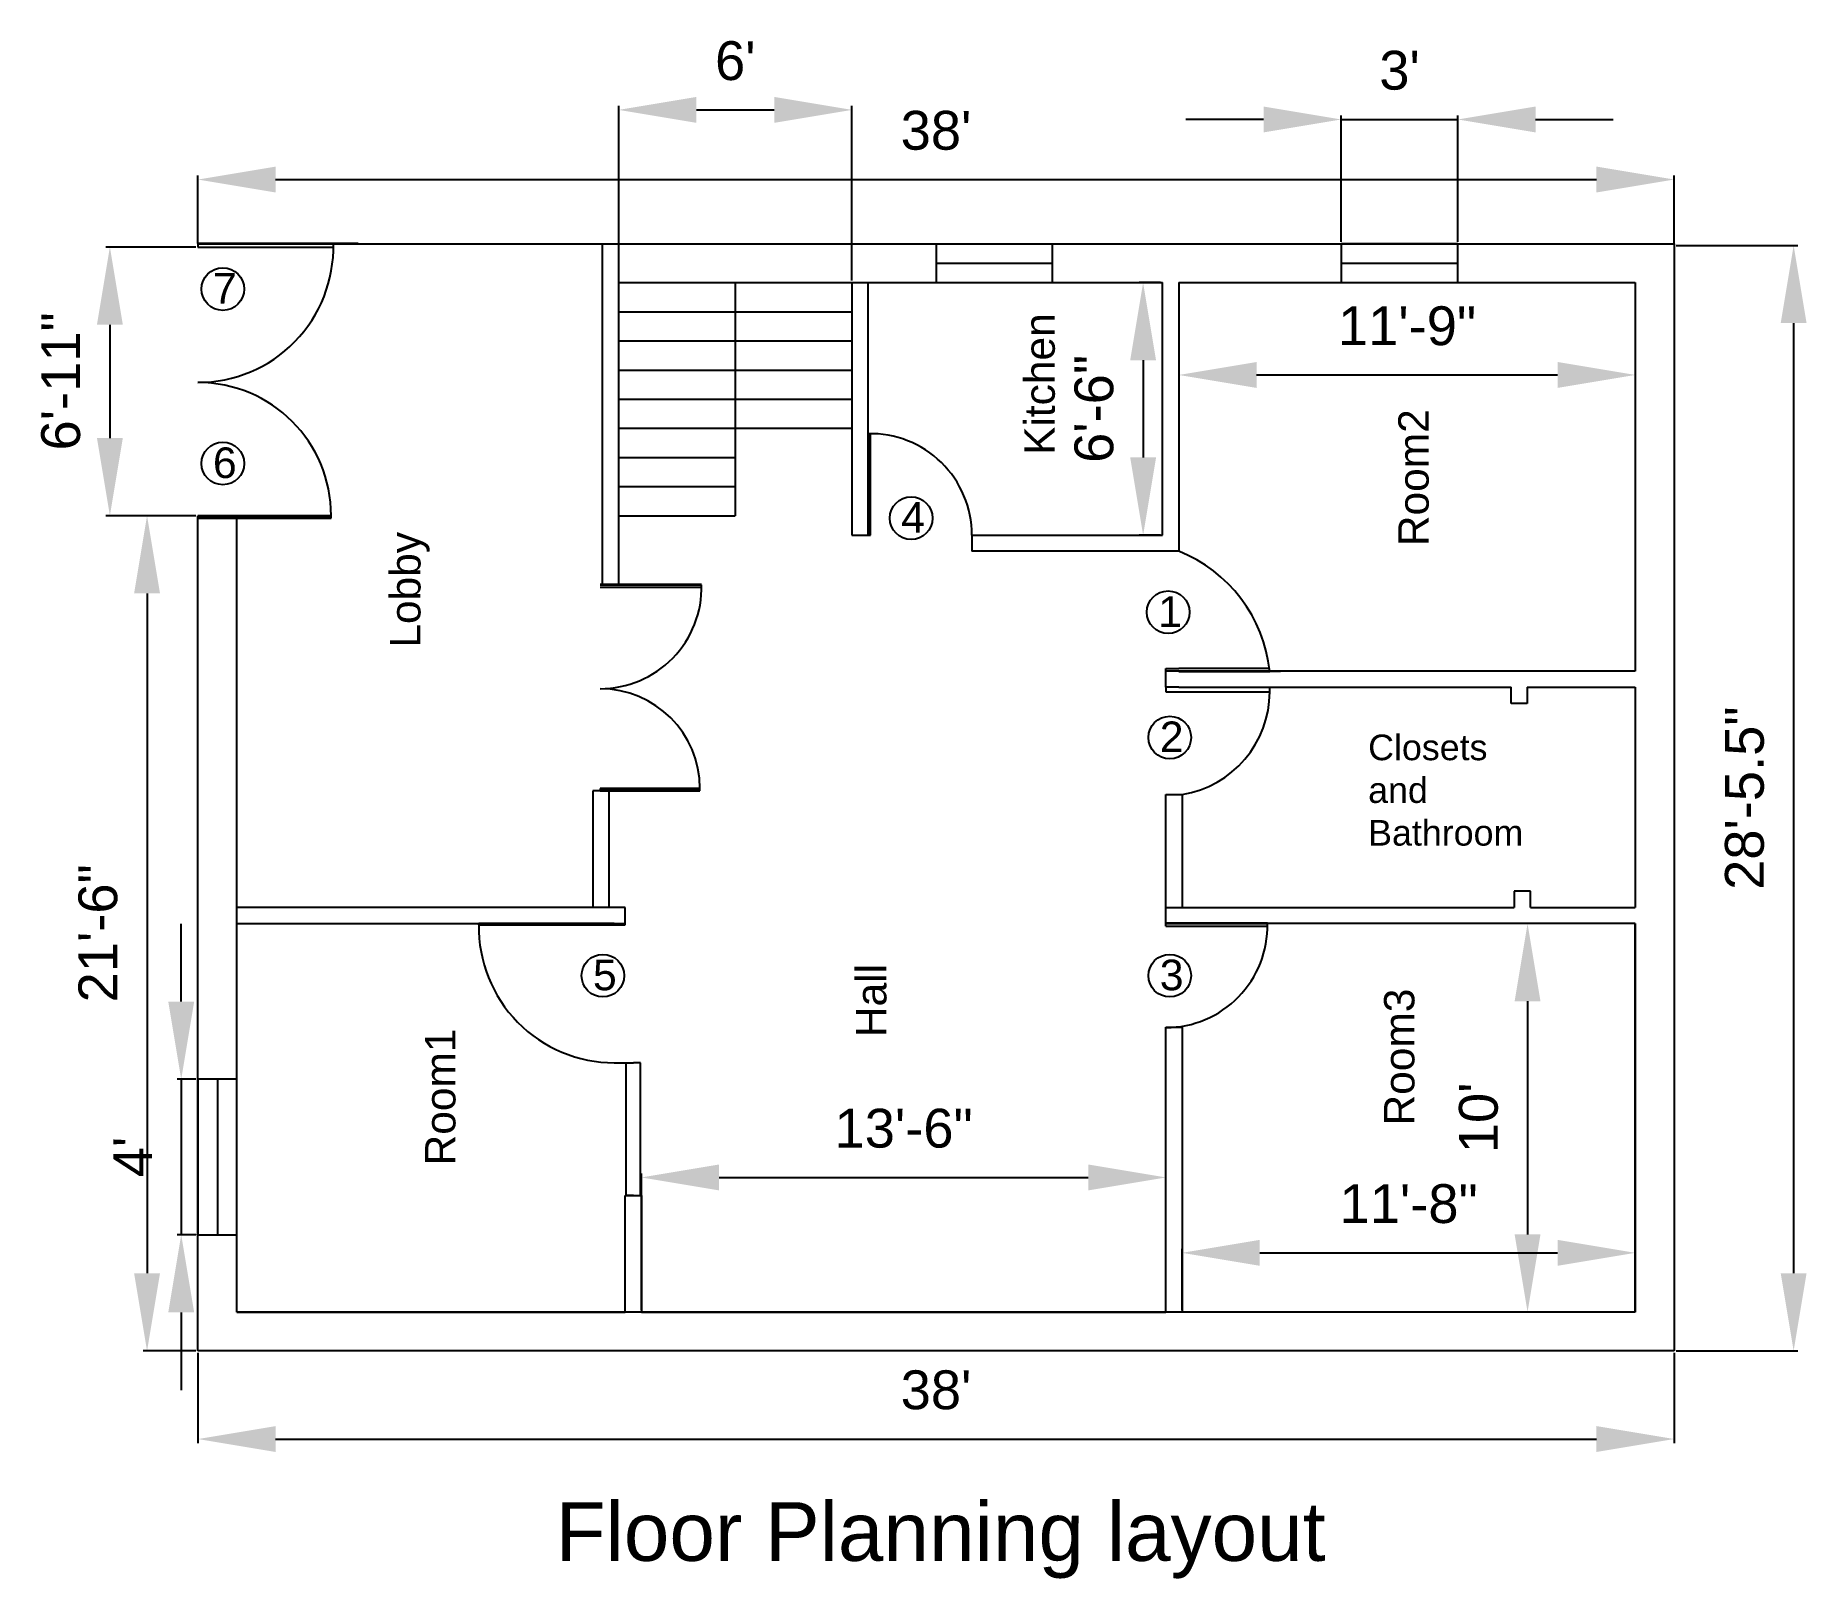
# Model space of a CAD drawing. Header units: feet. Extents: x 1119 to 1666, y 1870 to 2347.
import ezdxf

# ---------------------------------------------------------------- set-up
doc = ezdxf.new("R2010")
doc.units = ezdxf.units.FT
doc.styles.get("Standard").update_dxf_attribs({"font": 'arial.ttf'})
doc.dimstyles.new('ISO-25', dxfattribs={"dimtxt": 12, "dimasz": 24, "dimexe": 1.25, "dimexo": 0.625, "dimgap": 9, "dimtad": 1, "dimlunit": 3, "dimtxsty": 'Standard', "dimcen": 2.5, "dimadec": 0, "dimazin": 0, "dimtfac": 1, "dimtmove": 0, "dimatfit": 3, "dimfxl": 1, "dimarcsym": 0})

# ---------------------------------------------------------------- blocks, each defined once
blk = doc.blocks.new('*D1')
at = {"color": 0, "lineweight": -2, "transparency": 16777216}
for p, q in [((1169.24, 2282.27), (1169.24, 2303.24)), ((1193.24, 2301.99), (1601.24, 2301.99)), ((1625.24, 2282.27), (1625.24, 2303.24))]:
    blk.add_line(p, q, dxfattribs=at)
at = {"color": 0, "transparency": 16777216}
for points in [[(1193.24, 2305.99), (1193.24, 2297.99), (1169.24, 2301.99)], [(1601.24, 2305.99), (1601.24, 2297.99), (1625.24, 2301.99)]]:
    blk.add_solid(points, dxfattribs=at)
at = {"layer": 'Defpoints', "color": 0, "transparency": 16777216}
for p in [(1625.24, 2301.99), (1169.24, 2281.65), (1625.24, 2281.65)]:
    blk.add_point(p, dxfattribs=at)
at = {"color": 0, "transparency": 16777216, "insert": (1397.24, 2317.12), "char_height": 12, "attachment_point": 5}
blk.add_mtext("38'", dxfattribs=at)
blk = doc.blocks.new('*D2')
at = {"color": 0, "lineweight": -2, "transparency": 16777216}
for p, q in [((1625.87, 2281.65), (1663.4, 2281.65)), ((1662.15, 2257.65), (1662.15, 1964.15)), ((1625.87, 1940.15), (1663.4, 1940.15))]:
    blk.add_line(p, q, dxfattribs=at)
at = {"color": 0, "transparency": 16777216}
for points in [[(1658.15, 2257.65), (1666.15, 2257.65), (1662.15, 2281.65)], [(1658.15, 1964.15), (1666.15, 1964.15), (1662.15, 1940.15)]]:
    blk.add_solid(points, dxfattribs=at)
at = {"layer": 'Defpoints', "color": 0, "transparency": 16777216}
for p in [(1625.24, 2281.65), (1625.24, 1940.15), (1662.15, 1940.15)]:
    blk.add_point(p, dxfattribs=at)
at = {"color": 0, "transparency": 16777216, "insert": (1647.02, 2110.9), "char_height": 12, "attachment_point": 5, "rotation": 90}
blk.add_mtext('28\'-5.5"', dxfattribs=at)
blk = doc.blocks.new('*D3')
at = {"color": 0, "lineweight": -2, "transparency": 16777216}
for p, q in [((1169.24, 1939.52), (1169.24, 1911.67)), ((1625.24, 1939.52), (1625.24, 1911.67)), ((1193.24, 1912.92), (1601.24, 1912.92))]:
    blk.add_line(p, q, dxfattribs=at)
at = {"color": 0, "transparency": 16777216}
for points in [[(1193.24, 1916.92), (1193.24, 1908.92), (1169.24, 1912.92)], [(1601.24, 1916.92), (1601.24, 1908.92), (1625.24, 1912.92)]]:
    blk.add_solid(points, dxfattribs=at)
at = {"layer": 'Defpoints', "color": 0, "transparency": 16777216}
for p in [(1169.24, 1940.15), (1625.24, 1940.15), (1625.24, 1912.92)]:
    blk.add_point(p, dxfattribs=at)
at = {"color": 0, "transparency": 16777216, "insert": (1397.24, 1928.05), "char_height": 12, "attachment_point": 5}
blk.add_mtext("38'", dxfattribs=at)
blk = doc.blocks.new('*D4')
at = {"color": 0, "lineweight": -2, "transparency": 16777216}
for p, q in [((1168.62, 2198.15), (1152.28, 2198.15)), ((1153.53, 2174.15), (1153.53, 1964.15)), ((1168.62, 1940.15), (1152.28, 1940.15))]:
    blk.add_line(p, q, dxfattribs=at)
at = {"color": 0, "transparency": 16777216}
for points in [[(1149.53, 2174.15), (1157.53, 2174.15), (1153.53, 2198.15)], [(1149.53, 1964.15), (1157.53, 1964.15), (1153.53, 1940.15)]]:
    blk.add_solid(points, dxfattribs=at)
at = {"layer": 'Defpoints', "color": 0, "transparency": 16777216}
for p in [(1169.24, 2198.15), (1153.53, 1940.15), (1169.24, 1940.15)]:
    blk.add_point(p, dxfattribs=at)
at = {"color": 0, "transparency": 16777216, "insert": (1138.41, 2069.15), "char_height": 12, "attachment_point": 5, "rotation": 90}
blk.add_mtext('21\'-6"', dxfattribs=at)
blk = doc.blocks.new('*D5')
at = {"color": 0, "lineweight": -2, "transparency": 16777216}
for p, q in [((1164.08, 2048.05), (1164.08, 2072.05)), ((1168.62, 2024.05), (1162.83, 2024.05)), ((1164.08, 2024.05), (1164.08, 1976.05)), ((1168.62, 1976.05), (1162.83, 1976.05)), ((1164.08, 1952.05), (1164.08, 1928.05))]:
    blk.add_line(p, q, dxfattribs=at)
at = {"color": 0, "transparency": 16777216}
for points in [[(1160.08, 2048.05), (1168.08, 2048.05), (1164.08, 2024.05)], [(1160.08, 1952.05), (1168.08, 1952.05), (1164.08, 1976.05)]]:
    blk.add_solid(points, dxfattribs=at)
at = {"layer": 'Defpoints', "color": 0, "transparency": 16777216}
for p in [(1169.24, 2024.05), (1164.08, 1976.05), (1169.24, 1976.05)]:
    blk.add_point(p, dxfattribs=at)
at = {"color": 0, "transparency": 16777216, "insert": (1149.08, 2000.05), "char_height": 12, "attachment_point": 5, "rotation": 90}
blk.add_mtext("4'", dxfattribs=at)
blk = doc.blocks.new('*D6')
at = {"color": 0, "lineweight": -2, "transparency": 16777216}
for p, q in [((1168.62, 2281.15), (1140.8, 2281.15)), ((1142.05, 2257.15), (1142.05, 2222.15)), ((1168.62, 2198.15), (1140.8, 2198.15))]:
    blk.add_line(p, q, dxfattribs=at)
at = {"color": 0, "transparency": 16777216}
for points in [[(1138.05, 2257.15), (1146.05, 2257.15), (1142.05, 2281.15)], [(1138.05, 2222.15), (1146.05, 2222.15), (1142.05, 2198.15)]]:
    blk.add_solid(points, dxfattribs=at)
at = {"layer": 'Defpoints', "color": 0, "transparency": 16777216}
for p in [(1169.24, 2281.15), (1142.05, 2198.15), (1169.24, 2198.15)]:
    blk.add_point(p, dxfattribs=at)
at = {"color": 0, "transparency": 16777216, "insert": (1126.92, 2239.65), "char_height": 12, "attachment_point": 5, "rotation": 90}
blk.add_mtext('6\'-11"', dxfattribs=at)
blk = doc.blocks.new('*D7')
at = {"color": 0, "lineweight": -2, "transparency": 16777216}
for p, q in [((1299.24, 2270.77), (1299.24, 2324.76)), ((1323.24, 2323.51), (1347.24, 2323.51)), ((1371.24, 2270.77), (1371.24, 2324.76))]:
    blk.add_line(p, q, dxfattribs=at)
at = {"color": 0, "transparency": 16777216}
for points in [[(1323.24, 2327.51), (1323.24, 2319.51), (1299.24, 2323.51)], [(1347.24, 2327.51), (1347.24, 2319.51), (1371.24, 2323.51)]]:
    blk.add_solid(points, dxfattribs=at)
at = {"layer": 'Defpoints', "color": 0, "transparency": 16777216}
for p in [(1371.24, 2323.51), (1299.24, 2270.15), (1371.24, 2270.15)]:
    blk.add_point(p, dxfattribs=at)
at = {"color": 0, "transparency": 16777216, "insert": (1335.24, 2338.64), "char_height": 12, "attachment_point": 5}
blk.add_mtext("6'", dxfattribs=at)
blk = doc.blocks.new('*D8')
at = {"color": 0, "lineweight": -2, "transparency": 16777216}
for p, q in [((1473.24, 1952.77), (1473.24, 1971.69)), ((1497.24, 1970.44), (1589.24, 1970.44)), ((1613.24, 1952.77), (1613.24, 1971.69))]:
    blk.add_line(p, q, dxfattribs=at)
at = {"color": 0, "transparency": 16777216}
for points in [[(1497.24, 1974.44), (1497.24, 1966.44), (1473.24, 1970.44)], [(1589.24, 1974.44), (1589.24, 1966.44), (1613.24, 1970.44)]]:
    blk.add_solid(points, dxfattribs=at)
at = {"layer": 'Defpoints', "color": 0, "transparency": 16777216}
for p in [(1613.24, 1970.44), (1473.24, 1952.15), (1613.24, 1952.15)]:
    blk.add_point(p, dxfattribs=at)
at = {"color": 0, "transparency": 16777216, "insert": (1543.24, 1985.56), "char_height": 12, "attachment_point": 5}
blk.add_mtext('11\'-8"', dxfattribs=at)
blk = doc.blocks.new('*D9')
at = {"color": 0, "lineweight": -2, "transparency": 16777216}
for p, q in [((1612.62, 2072.15), (1578.71, 2072.15)), ((1579.96, 2048.15), (1579.96, 1976.15)), ((1612.62, 1952.15), (1578.71, 1952.15))]:
    blk.add_line(p, q, dxfattribs=at)
at = {"color": 0, "transparency": 16777216}
for points in [[(1575.96, 2048.15), (1583.96, 2048.15), (1579.96, 2072.15)], [(1575.96, 1976.15), (1583.96, 1976.15), (1579.96, 1952.15)]]:
    blk.add_solid(points, dxfattribs=at)
at = {"layer": 'Defpoints', "color": 0, "transparency": 16777216}
for p in [(1613.24, 2072.15), (1579.96, 1952.15), (1613.24, 1952.15)]:
    blk.add_point(p, dxfattribs=at)
at = {"color": 0, "transparency": 16777216, "insert": (1564.84, 2012.15), "char_height": 12, "attachment_point": 5, "rotation": 90}
blk.add_mtext("10'", dxfattribs=at)
blk = doc.blocks.new('*D10')
at = {"color": 0, "lineweight": -2, "transparency": 16777216}
for p, q in [((1472.24, 2269.52), (1472.24, 2240.38)), ((1613.24, 2269.52), (1613.24, 2240.38)), ((1496.24, 2241.63), (1589.24, 2241.63))]:
    blk.add_line(p, q, dxfattribs=at)
at = {"color": 0, "transparency": 16777216}
for points in [[(1496.24, 2245.63), (1496.24, 2237.63), (1472.24, 2241.63)], [(1589.24, 2245.63), (1589.24, 2237.63), (1613.24, 2241.63)]]:
    blk.add_solid(points, dxfattribs=at)
at = {"layer": 'Defpoints', "color": 0, "transparency": 16777216}
for p in [(1472.24, 2270.15), (1613.24, 2270.15), (1613.24, 2241.63)]:
    blk.add_point(p, dxfattribs=at)
at = {"color": 0, "transparency": 16777216, "insert": (1542.74, 2256.75), "char_height": 12, "attachment_point": 5}
blk.add_mtext('11\'-9"', dxfattribs=at)
blk = doc.blocks.new('*D11')
at = {"color": 0, "lineweight": -2, "transparency": 16777216}
for p, q in [((1498.42, 2320.55), (1474.42, 2320.55)), ((1522.42, 2282.77), (1522.42, 2321.8)), ((1522.42, 2320.55), (1558.42, 2320.55)), ((1558.42, 2282.77), (1558.42, 2321.8)), ((1582.42, 2320.55), (1606.42, 2320.55))]:
    blk.add_line(p, q, dxfattribs=at)
at = {"color": 0, "transparency": 16777216}
for points in [[(1498.42, 2324.55), (1498.42, 2316.55), (1522.42, 2320.55)], [(1582.42, 2324.55), (1582.42, 2316.55), (1558.42, 2320.55)]]:
    blk.add_solid(points, dxfattribs=at)
at = {"layer": 'Defpoints', "color": 0, "transparency": 16777216}
for p in [(1558.42, 2320.55), (1522.42, 2282.15), (1558.42, 2282.15)]:
    blk.add_point(p, dxfattribs=at)
at = {"color": 0, "transparency": 16777216, "insert": (1540.42, 2335.68), "char_height": 12, "attachment_point": 5}
blk.add_mtext("3'", dxfattribs=at)
blk = doc.blocks.new('*D12')
at = {"color": 0, "lineweight": -2, "transparency": 16777216}
for p, q in [((1306.24, 1952.77), (1306.24, 1994.98)), ((1330.24, 1993.73), (1444.24, 1993.73)), ((1468.24, 1952.77), (1468.24, 1994.98))]:
    blk.add_line(p, q, dxfattribs=at)
at = {"color": 0, "transparency": 16777216}
for points in [[(1330.24, 1997.73), (1330.24, 1989.73), (1306.24, 1993.73)], [(1444.24, 1997.73), (1444.24, 1989.73), (1468.24, 1993.73)]]:
    blk.add_solid(points, dxfattribs=at)
at = {"layer": 'Defpoints', "color": 0, "transparency": 16777216}
for p in [(1468.24, 1993.73), (1306.24, 1952.15), (1468.24, 1952.15)]:
    blk.add_point(p, dxfattribs=at)
at = {"color": 0, "transparency": 16777216, "insert": (1387.24, 2008.86), "char_height": 12, "attachment_point": 5}
blk.add_mtext('13\'-6"', dxfattribs=at)
blk = doc.blocks.new('*D13')
at = {"color": 0, "lineweight": -2, "transparency": 16777216}
for p, q in [((1466.62, 2270.15), (1459.96, 2270.15)), ((1461.21, 2246.15), (1461.21, 2216.15)), ((1466.62, 2192.15), (1459.96, 2192.15))]:
    blk.add_line(p, q, dxfattribs=at)
at = {"color": 0, "transparency": 16777216}
for points in [[(1457.21, 2246.15), (1465.21, 2246.15), (1461.21, 2270.15)], [(1457.21, 2216.15), (1465.21, 2216.15), (1461.21, 2192.15)]]:
    blk.add_solid(points, dxfattribs=at)
at = {"layer": 'Defpoints', "color": 0, "transparency": 16777216}
for p in [(1467.24, 2270.15), (1461.21, 2192.15), (1467.24, 2192.15)]:
    blk.add_point(p, dxfattribs=at)
at = {"color": 0, "transparency": 16777216, "insert": (1446.08, 2231.15), "char_height": 12, "attachment_point": 5, "rotation": 90}
blk.add_mtext('6\'-6"', dxfattribs=at)

msp = doc.modelspace()

# ---------------------------------------------------------------- linework, layer by layer
at = {"lineweight": 35}
for p, q in [((1218.705, 2282.148), (1169.242, 2282.148)), ((1376.242, 2223.482), (1376.242, 2192.148)), ((1169.242, 2198.148), (1210.395, 2198.148)), ((1324.823, 2176.811), (1293.489, 2176.811)), ((1472.242, 2150.148), (1500.311, 2150.148)), ((1293.489, 2113.897), (1324.311, 2113.897)), ((1499.584, 2072.145), (1468.25, 2072.145))]:
    msp.add_line(p, q, dxfattribs=at)
for p, q in [((1218.705, 2282.148), (1169.242, 2282.148)), ((1169.242, 2282.148), (1218.705, 2282.148)), ((1218.705, 2282.148), (1169.242, 2282.148)), ((1169.242, 2282.148), (1218.705, 2282.148)), ((1218.705, 2282.148), (1169.242, 2282.148)), ((1169.242, 2282.148), (1625.242, 2282.148)), ((1169.242, 2282.148), (1169.242, 2281.148)), ((1294.242, 2176.811), (1294.242, 2282.148)), ((1299.242, 2176.811), (1299.242, 2282.148)), ((1397.242, 2282.148), (1397.242, 2270.148)), ((1433.242, 2270.148), (1433.242, 2282.148)), ((1558.423, 2282.148), (1522.423, 2282.148)), ((1522.423, 2282.148), (1522.423, 2270.148)), ((1558.423, 2270.148), (1558.423, 2282.148)), ((1625.242, 2282.148), (1625.242, 1940.148)), ((1169.242, 2281.148), (1211.09, 2281.148)), ((1397.242, 2276.148), (1433.242, 2276.148)), ((1522.423, 2276.148), (1558.423, 2276.148)), ((1299.242, 2270.148), (1467.242, 2270.148)), ((1299.242, 2270.148), (1371.242, 2270.148)), ((1299.242, 2270.148), (1371.242, 2270.148)), ((1299.242, 2270.148), (1335.242, 2270.148)), ((1335.242, 2270.148), (1335.242, 2198.148)), ((1371.242, 2270.148), (1371.242, 2192.148)), ((1376.242, 2192.148), (1376.242, 2270.148)), ((1376.242, 2270.148), (1467.242, 2270.148)), ((1397.242, 2270.148), (1433.242, 2270.148)), ((1467.242, 2192.148), (1467.242, 2270.148)), ((1472.242, 2270.148), (1472.242, 2192.148)), ((1472.242, 2270.148), (1613.242, 2270.148)), ((1522.423, 2270.148), (1558.423, 2270.148)), ((1613.242, 2270.148), (1613.242, 2150.148)), ((1613.242, 2270.148), (1613.242, 2150.148)), ((1299.242, 2261.148), (1371.242, 2261.148)), ((1299.242, 2252.148), (1371.242, 2252.148)), ((1299.242, 2243.148), (1371.242, 2243.148)), ((1299.242, 2234.148), (1371.242, 2234.148)), ((1299.242, 2225.148), (1371.242, 2225.148)), ((1376.242, 2223.482), (1376.242, 2192.148)), ((1376.242, 2192.148), (1376.242, 2223.482)), ((1376.242, 2223.482), (1376.242, 2192.148)), ((1376.242, 2192.148), (1376.242, 2223.482)), ((1376.242, 2223.482), (1376.242, 2192.148)), ((1376.991, 2192.148), (1376.991, 2223.491)), ((1299.242, 2216.148), (1335.242, 2216.148)), ((1299.242, 2207.148), (1335.242, 2207.148)), ((1169.242, 1940.148), (1169.242, 2198.148)), ((1169.242, 2198.148), (1169.242, 2197.368)), ((1169.242, 2197.368), (1210.387, 2197.368)), ((1181.242, 1952.148), (1181.242, 2198.148)), ((1181.242, 2198.148), (1210.395, 2198.148)), ((1210.387, 2197.368), (1210.387, 2198.148)), ((1299.242, 2198.148), (1335.242, 2198.148)), ((1371.242, 2192.148), (1376.991, 2192.148)), ((1408.334, 2192.148), (1467.242, 2192.148)), ((1408.334, 2192.148), (1408.334, 2187.148)), ((1472.242, 2192.148), (1472.242, 2187.148)), ((1472.242, 2187.148), (1408.334, 2187.148)), ((1472.242, 2187.148), (1467.242, 2187.148)), ((1324.823, 2176.811), (1293.489, 2176.811)), ((1293.489, 2176.811), (1324.823, 2176.811)), ((1324.823, 2176.811), (1293.489, 2176.811)), ((1293.489, 2176.811), (1324.823, 2176.811)), ((1324.823, 2176.811), (1293.489, 2176.811)), ((1293.489, 2176.062), (1324.832, 2176.062)), ((1468.25, 2145.148), (1468.25, 2150.928)), ((1468.25, 2150.928), (1472.242, 2150.928)), ((1472.242, 2150.148), (1468.25, 2150.148)), ((1500.221, 2150.928), (1472.242, 2150.928)), ((1613.242, 2150.148), (1472.242, 2150.148)), ((1478.477, 2150.148), (1503.64, 2150.148)), ((1472.242, 2145.148), (1468.25, 2145.148)), ((1468.25, 2145.148), (1468.25, 2143.727)), ((1472.242, 2145.148), (1574.859, 2145.148)), ((1500.311, 2143.727), (1500.311, 2145.148)), ((1574.859, 2140.148), (1574.859, 2145.148)), ((1579.859, 2145.148), (1579.859, 2140.148)), ((1579.859, 2145.148), (1613.242, 2145.148)), ((1613.242, 2145.148), (1613.242, 2077.145)), ((1468.25, 2143.727), (1500.311, 2143.727)), ((1579.859, 2140.148), (1574.859, 2140.148)), ((1294.987, 2113.148), (1291.242, 2113.148)), ((1291.242, 2113.148), (1291.242, 2077.148)), ((1293.489, 2113.897), (1293.489, 2113.148)), ((1293.489, 2113.148), (1324.311, 2113.148)), ((1296.242, 2077.148), (1296.242, 2113.148)), ((1302.477, 2113.897), (1324.311, 2113.897)), ((1324.311, 2113.148), (1324.311, 2113.897)), ((1468.25, 2077.145), (1468.25, 2112.06)), ((1468.25, 2112.06), (1473.25, 2112.06)), ((1473.25, 2112.06), (1473.25, 2077.145)), ((1580.839, 2082.145), (1575.839, 2082.145)), ((1575.839, 2082.145), (1575.839, 2077.145)), ((1580.839, 2077.145), (1580.839, 2082.145)), ((1301.242, 2077.148), (1181.242, 2077.148)), ((1301.242, 2077.148), (1296.242, 2077.148)), ((1301.242, 2072.148), (1301.242, 2077.148)), ((1468.25, 2072.145), (1468.25, 2077.145)), ((1468.25, 2077.145), (1575.839, 2077.145)), ((1580.839, 2077.145), (1613.242, 2077.145)), ((1181.242, 1952.148), (1181.242, 2072.148)), ((1181.242, 2072.148), (1301.242, 2072.148)), ((1256.013, 2071.759), (1256.013, 2072.148)), ((1256.013, 2071.759), (1301.242, 2071.759)), ((1297.866, 2072.148), (1256.018, 2072.148)), ((1256.018, 2072.148), (1297.866, 2072.148)), ((1297.866, 2072.148), (1256.018, 2072.148)), ((1256.018, 2072.148), (1297.866, 2072.148)), ((1297.866, 2072.148), (1256.018, 2072.148)), ((1301.242, 2071.759), (1301.242, 2072.148)), ((1613.242, 2072.148), (1468.242, 2072.148)), ((1499.584, 2072.145), (1468.25, 2072.145)), ((1468.25, 2072.145), (1499.584, 2072.145)), ((1499.584, 2072.145), (1468.25, 2072.145)), ((1468.25, 2072.145), (1499.584, 2072.145)), ((1499.584, 2072.145), (1468.25, 2072.145)), ((1468.25, 2071.396), (1468.25, 2072.145)), ((1468.25, 2071.396), (1499.593, 2071.396)), ((1613.242, 1952.148), (1613.242, 2072.148)), ((1613.242, 2072.148), (1613.242, 1952.148)), ((1468.242, 1952.148), (1468.242, 2040.153)), ((1468.242, 2040.153), (1473.242, 2040.153)), ((1473.242, 2040.153), (1473.242, 1952.148)), ((1297.854, 2029.174), (1303.742, 2029.174)), ((1301.538, 1988.148), (1301.538, 2029.174)), ((1305.947, 2029.174), (1303.742, 2029.174)), ((1305.947, 1988.148), (1305.947, 2029.174)), ((1181.242, 2024.053), (1169.242, 2024.053)), ((1169.242, 2024.053), (1169.242, 1976.053)), ((1175.242, 2024.053), (1175.242, 1976.053)), ((1181.242, 1976.053), (1181.242, 2024.053)), ((1301.242, 1952.148), (1301.242, 1988.148)), ((1301.242, 1988.148), (1306.242, 1988.148)), ((1303.742, 1988.148), (1301.538, 1988.148)), ((1306.242, 1988.148), (1306.242, 1952.148)), ((1168.961, 1976.053), (1168.96, 1976.147)), ((1168.961, 1976.053), (1181.242, 1976.053)), ((1613.242, 1952.148), (1181.242, 1952.148)), ((1181.242, 1952.148), (1301.242, 1952.148)), ((1306.242, 1952.148), (1468.242, 1952.148)), ((1625.242, 1940.148), (1169.242, 1940.148))]:
    msp.add_line(p, q)
for centre in [(1176.947, 2268.17), (1176.947, 2214.294), (1389.543, 2197.38), (1468.951, 2168.326), (1469.421, 2129.615), (1294.338, 2056.064), (1469.421, 2056.064)]:
    msp.add_circle(centre, 6.586)
for centre, radius, start, end in [((1169.242, 2281.148), 41.848, 270, 1.36928), ((1169.242, 2198.148), 41.152, 0, 90), ((1376.991, 2192.148), 31.343, 0, 91.36928), ((1455.613, 2145.386), 44.951, 6.08106, 68.28795), ((1293.489, 2176.062), 31.343, 270, 1.36928), ((1293.489, 2113.897), 30.822, 0, 90), ((1468.25, 2143.727), 32.061, 278.97201, 0), ((1297.854, 2071.021), 41.848, 178.99058, 270), ((1468.25, 2071.396), 31.343, 270, 1.36928)]:
    msp.add_arc(centre, radius, start, end)

# ---------------------------------------------------------------- texts
at = {"attachment_point": 1}
for s, width, gutter_width, insert, char_height in [('7', 93.29541, 47.3, (1173.873, 2273.123), 9.46), ('6', 93.29541, 47.3, (1173.873, 2219.248), 9.46), ('4', 93.29541, 47.3, (1386.469, 2202.334), 9.46), ('1', 93.29541, 47.3, (1465.878, 2173.28), 9.46), ('2', 93.29541, 47.3, (1466.347, 2134.569), 9.46), ('Closets and Bathroom', 7.91373, 39.569, (1530.72, 2130.533), 7.91373), ('5', 93.29541, 47.3, (1291.264, 2061.018), 9.46), ('3', 93.29541, 47.3, (1466.347, 2061.018), 9.46), ('Floor Planning layout', 470.26429, 90.623, (1279.701, 1893.409), 18.1246)]:
    msp.add_mtext_dynamic_manual_height_columns(s, width=width, gutter_width=gutter_width, heights=[0], dxfattribs=dict(at, insert=insert, char_height=char_height))
at = {"char_height": 9.3879, "attachment_point": 1, "rotation": 90}
for s, insert in [('Kitchen', (1424.542, 2216.931)), ('Room2', (1540.034, 2188.749)), ('Lobby', (1228.601, 2157.392)), ('Hall', (1372.531, 2037.091)), ('Room3', (1535.626, 2009.79)), ('Room1', (1239.407, 1997.461))]:
    msp.add_mtext_dynamic_manual_height_columns(s, width=9.38789, gutter_width=46.939, heights=[0], dxfattribs=dict(at, insert=insert))

# ---------------------------------------------------------------- dimensions: what is measured, and where the dimension line sits
for base, p1, p2, picture, middle in [((1371.242, 2323.512), (1299.242, 2270.148), (1371.242, 2270.148), '*D7', (1335.242, 2338.639)), ((1558.423, 2320.554), (1522.423, 2282.148), (1558.423, 2282.148), '*D11', (1540.423, 2335.685)), ((1625.242, 2301.987), (1169.242, 2281.648), (1625.242, 2281.648), '*D1', (1397.242, 2317.118)), ((1613.242, 2241.627), (1472.242, 2270.148), (1613.242, 2270.148), '*D10', (1542.742, 2256.754)), ((1468.242, 1993.729), (1306.242, 1952.148), (1468.242, 1952.148), '*D12', (1387.242, 2008.86)), ((1613.242, 1970.435), (1473.242, 1952.148), (1613.242, 1952.148), '*D8', (1543.242, 1985.562)), ((1625.242, 1912.923), (1169.242, 1940.148), (1625.242, 1940.148), '*D3', (1397.242, 1928.054))]:
    dim = msp.add_linear_dim(base=base, p1=p1, p2=p2, dimstyle='ISO-25')
    dim.commit()
    dim.dimension.update_dxf_attribs({"geometry": picture, "text_midpoint": middle})
for base, p1, p2, picture, middle in [((1662.147, 1940.148), (1625.242, 2281.648), (1625.242, 1940.148), '*D2', (1647.02, 2110.898)), ((1142.046, 2198.148), (1169.242, 2281.148), (1169.242, 2198.148), '*D6', (1126.919, 2239.648)), ((1461.209, 2192.148), (1467.242, 2270.148), (1467.242, 2192.148), '*D13', (1446.082, 2231.148)), ((1153.532, 1940.148), (1169.242, 2198.148), (1169.242, 1940.148), '*D4', (1138.406, 2069.148)), ((1164.085, 1976.053), (1169.242, 2024.053), (1169.242, 1976.053), '*D5', (1149.085, 2000.053)), ((1579.964, 1952.148), (1613.242, 2072.148), (1613.242, 1952.148), '*D9', (1564.837, 2012.148))]:
    dim = msp.add_linear_dim(base=base, p1=p1, p2=p2, angle=90, dimstyle='ISO-25')
    dim.commit()
    dim.dimension.update_dxf_attribs({"geometry": picture, "text_midpoint": middle})

doc.saveas('drawing.dxf')
